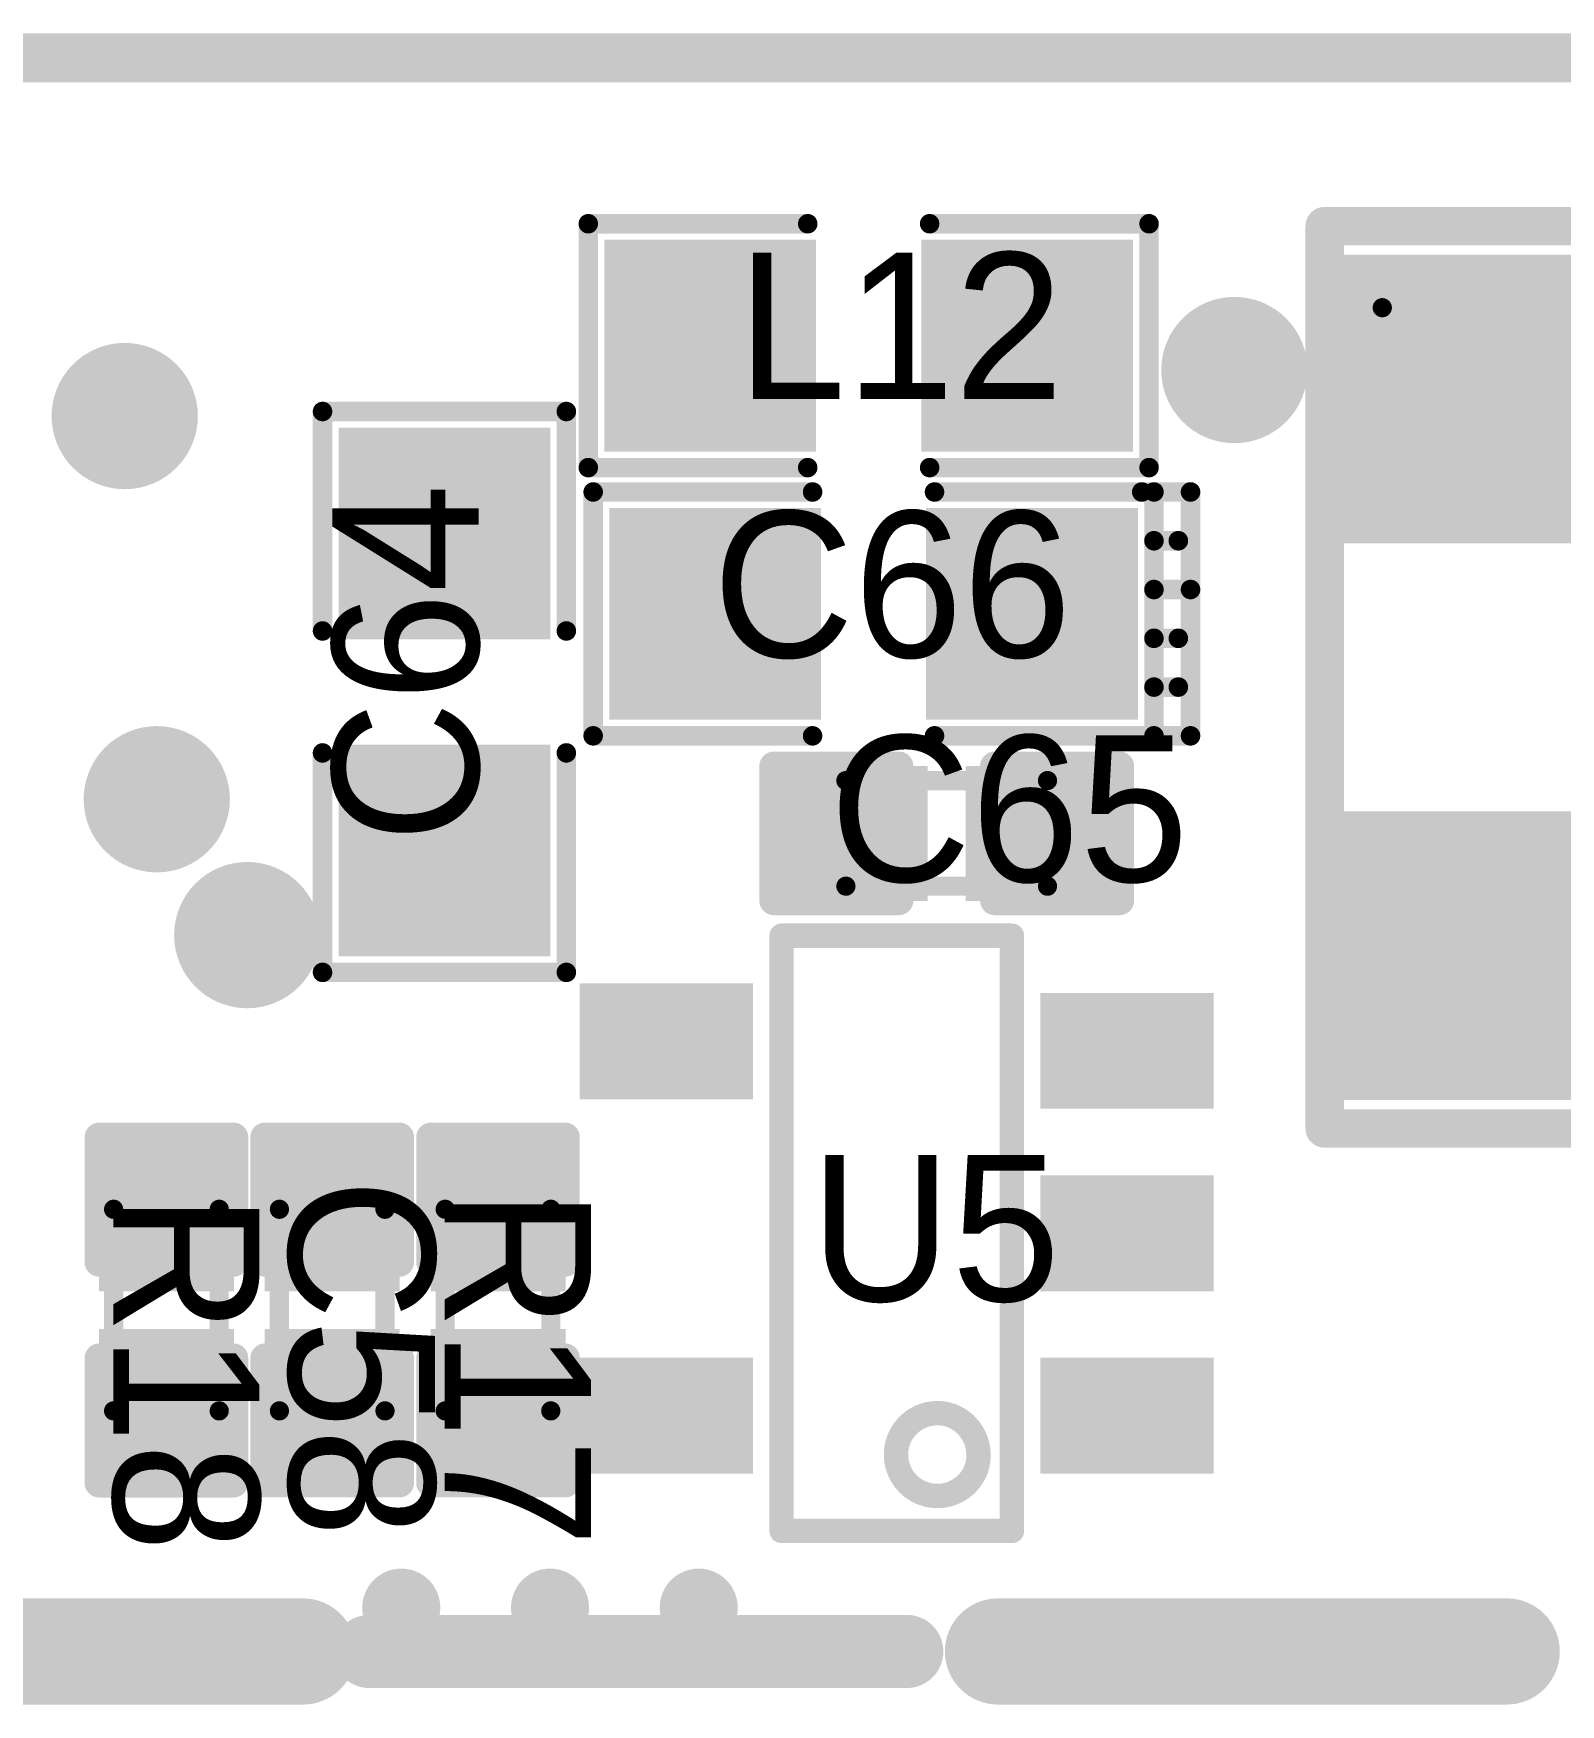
# Model space of a CAD drawing. Extents: x 722 to 1072, y 754 to 1061.
# Drawn here: x 744.11 to 752.07, y 1052.02 to 1060.73 of the extents above; entities that cross this region are included whole.
import ezdxf

# ---------------------------------------------------------------- set-up
doc = ezdxf.new("R2010")
doc.units = 0
doc.layers.get('0').update_dxf_attribs({"linetype": 'CONTINUOUS'})
for name, color, linetype in [('KEEPOUTLAYER', 6, 'CONTINUOUS'), ('MECHANICAL13', 56, 'CONTINUOUS'), ('MULTILAYER', 9, 'CONTINUOUS'), ('TOPOVERLAY', 2, 'CONTINUOUS'), ('TOPPASTE', 8, 'CONTINUOUS'), ('TOPSOLDER', 216, 'CONTINUOUS'), ('VIAHOLELAYER', 16, 'CONTINUOUS')]:
    doc.layers.add(name, color=color, linetype=linetype)

# ---------------------------------------------------------------- blocks, each defined once
blk = doc.blocks.new('C_0402_163')
at = {"layer": 'MECHANICAL13', "const_width": 0.1}
for points in [[(0.525, 0.275), (-0.525, 0.275)], [(-0.525, -0.275), (-0.525, 0.275)], [(0.525, -0.275), (0.525, 0.275)], [(0.525, -0.275), (-0.525, -0.275)]]:
    blk.add_lwpolyline(points, dxfattribs=at)
at = {"layer": 'MECHANICAL13', "const_width": 0.05}
for points in [[(-0.55, 0.275, 1), (-0.5, 0.275, 1)], [(-0.55, 0.275, 1), (-0.5, 0.275, 1)], [(0.5, 0.275, 1), (0.55, 0.275, 1)], [(0.5, 0.275, 1), (0.55, 0.275, 1)], [(-0.55, -0.275, 1), (-0.5, -0.275, 1)], [(-0.55, -0.275, 1), (-0.5, -0.275, 1)], [(0.5, -0.275, 1), (0.55, -0.275, 1)], [(0.5, -0.275, 1), (0.55, -0.275, 1)]]:
    blk.add_lwpolyline(points, format="xyb", close=True, dxfattribs=at)
at = {"layer": 'TOPOVERLAY', "const_width": 0.1524}
for points in [[(-0.2501, 0.3499), (-0.9001, 0.3499)], [(-0.9001, -0.3501), (-0.9001, 0.3499)], [(0.8999, 0.3499), (0.2499, 0.3499)], [(0.8999, -0.3501), (0.8999, 0.3499)], [(-0.2501, -0.3501), (-0.9001, -0.3501)], [(0.8999, -0.3501), (0.2499, -0.3501)]]:
    blk.add_lwpolyline(points, dxfattribs=at)
at = {"layer": 'TOPOVERLAY', "const_width": 0.0762}
for points in [[(-0.9382, 0.3499, 1), (-0.862, 0.3499, 1)], [(-0.9382, 0.3499, 1), (-0.862, 0.3499, 1)], [(-0.2882, 0.3499, 1), (-0.212, 0.3499, 1)], [(0.2118, 0.3499, 1), (0.288, 0.3499, 1)], [(0.8618, 0.3499, 1), (0.938, 0.3499, 1)], [(0.8618, 0.3499, 1), (0.938, 0.3499, 1)], [(-0.9382, -0.3501, 1), (-0.862, -0.3501, 1)], [(-0.9382, -0.3501, 1), (-0.862, -0.3501, 1)], [(-0.2882, -0.3501, 1), (-0.212, -0.3501, 1)], [(0.2118, -0.3501, 1), (0.288, -0.3501, 1)], [(0.8618, -0.3501, 1), (0.938, -0.3501, 1)], [(0.8618, -0.3501, 1), (0.938, -0.3501, 1)]]:
    blk.add_lwpolyline(points, format="xyb", close=True, dxfattribs=at)
at = {"layer": 'TOPPASTE'}
for points in [[(-0.2, -0.25), (-0.2, 0.25), (-0.8, -0.25), (-0.8, 0.25)], [(0.8, -0.25), (0.8, 0.25), (0.2, -0.25), (0.2, 0.25)]]:
    blk.add_solid(points, dxfattribs=at)
at = {"layer": 'TOPSOLDER'}
for points in [[(-0.0984, -0.3516), (-0.0984, 0.3516), (-0.9016, -0.3516), (-0.9016, 0.3516)], [(0.9016, -0.3516), (0.9016, 0.3516), (0.0984, -0.3516), (0.0984, 0.3516)]]:
    blk.add_solid(points, dxfattribs=at)
blk = doc.blocks.new('C_0603_168')
at = {"layer": 'TOPOVERLAY', "const_width": 0.1016}
for points in [[(-1.4605, 0.635), (-0.3175, 0.635)], [(-1.4605, 0.635), (-1.4605, -0.635)], [(0.3175, 0.635), (1.4605, 0.635)], [(1.4605, 0.635), (1.4605, -0.635)], [(-1.4605, -0.635), (-0.3175, -0.635)], [(0.3175, -0.635), (1.4605, -0.635)]]:
    blk.add_lwpolyline(points, dxfattribs=at)
at = {"layer": 'TOPOVERLAY', "const_width": 0.0508}
for points in [[(-1.4859, 0.635, 1), (-1.4351, 0.635, 1)], [(-1.4859, 0.635, 1), (-1.4351, 0.635, 1)], [(-0.3429, 0.635, 1), (-0.2921, 0.635, 1)], [(0.2921, 0.635, 1), (0.3429, 0.635, 1)], [(1.4351, 0.635, 1), (1.4859, 0.635, 1)], [(1.4351, 0.635, 1), (1.4859, 0.635, 1)], [(-1.4859, -0.635, 1), (-1.4351, -0.635, 1)], [(-1.4859, -0.635, 1), (-1.4351, -0.635, 1)], [(-0.3429, -0.635, 1), (-0.2921, -0.635, 1)], [(0.2921, -0.635, 1), (0.3429, -0.635, 1)], [(1.4351, -0.635, 1), (1.4859, -0.635, 1)], [(1.4351, -0.635, 1), (1.4859, -0.635, 1)]]:
    blk.add_lwpolyline(points, format="xyb", close=True, dxfattribs=at)
at = {"layer": 'TOPPASTE'}
for points in [[(-1.2755, -0.45), (-0.3755, -0.45), (-1.2755, 0.45), (-0.3755, 0.45)], [(0.3755, -0.45), (1.2755, -0.45), (0.3755, 0.45), (1.2755, 0.45)]]:
    blk.add_solid(points, dxfattribs=at)
at = {"layer": 'TOPSOLDER'}
for points in [[(-1.3771, -0.5516), (-0.2739, -0.5516), (-1.3771, 0.5516), (-0.2739, 0.5516)], [(0.2739, -0.5516), (1.3771, -0.5516), (0.2739, 0.5516), (1.3771, 0.5516)]]:
    blk.add_solid(points, dxfattribs=at)
blk = doc.blocks.new('C_0402_169')
at = {"layer": 'MECHANICAL13', "const_width": 0.1}
for points in [[(0.525, 0.275), (-0.525, 0.275)], [(-0.525, 0.275), (-0.525, -0.275)], [(0.525, 0.275), (0.525, -0.275)], [(0.525, -0.275), (-0.525, -0.275)]]:
    blk.add_lwpolyline(points, dxfattribs=at)
at = {"layer": 'MECHANICAL13', "const_width": 0.05}
for points in [[(-0.55, 0.275, 1), (-0.5, 0.275, 1)], [(-0.55, 0.275, 1), (-0.5, 0.275, 1)], [(0.5, 0.275, 1), (0.55, 0.275, 1)], [(0.5, 0.275, 1), (0.55, 0.275, 1)], [(-0.55, -0.275, 1), (-0.5, -0.275, 1)], [(-0.55, -0.275, 1), (-0.5, -0.275, 1)], [(0.5, -0.275, 1), (0.55, -0.275, 1)], [(0.5, -0.275, 1), (0.55, -0.275, 1)]]:
    blk.add_lwpolyline(points, format="xyb", close=True, dxfattribs=at)
at = {"layer": 'TOPOVERLAY', "const_width": 0.1524}
for points in [[(-0.2501, 0.3499), (-0.9001, 0.3499)], [(-0.9001, 0.3499), (-0.9001, -0.3501)], [(0.8999, 0.3499), (0.2499, 0.3499)], [(0.8999, 0.3499), (0.8999, -0.3501)], [(-0.2501, -0.3501), (-0.9001, -0.3501)], [(0.8999, -0.3501), (0.2499, -0.3501)]]:
    blk.add_lwpolyline(points, dxfattribs=at)
at = {"layer": 'TOPOVERLAY', "const_width": 0.0762}
for points in [[(-0.9382, 0.3499, 1), (-0.862, 0.3499, 1)], [(-0.9382, 0.3499, 1), (-0.862, 0.3499, 1)], [(-0.2882, 0.3499, 1), (-0.212, 0.3499, 1)], [(0.2118, 0.3499, 1), (0.288, 0.3499, 1)], [(0.8618, 0.3499, 1), (0.938, 0.3499, 1)], [(0.8618, 0.3499, 1), (0.938, 0.3499, 1)], [(-0.9382, -0.3501, 1), (-0.862, -0.3501, 1)], [(-0.9382, -0.3501, 1), (-0.862, -0.3501, 1)], [(-0.2882, -0.3501, 1), (-0.212, -0.3501, 1)], [(0.2118, -0.3501, 1), (0.288, -0.3501, 1)], [(0.8618, -0.3501, 1), (0.938, -0.3501, 1)], [(0.8618, -0.3501, 1), (0.938, -0.3501, 1)]]:
    blk.add_lwpolyline(points, format="xyb", close=True, dxfattribs=at)
at = {"layer": 'TOPPASTE'}
for points in [[(-0.2, -0.25), (-0.2, 0.25), (-0.8, -0.25), (-0.8, 0.25)], [(0.8, -0.25), (0.8, 0.25), (0.2, -0.25), (0.2, 0.25)]]:
    blk.add_solid(points, dxfattribs=at)
at = {"layer": 'TOPSOLDER'}
for points in [[(-0.0984, -0.3516), (-0.0984, 0.3516), (-0.9016, -0.3516), (-0.9016, 0.3516)], [(0.9016, -0.3516), (0.9016, 0.3516), (0.0984, -0.3516), (0.0984, 0.3516)]]:
    blk.add_solid(points, dxfattribs=at)
blk = doc.blocks.new('TAN_0603_170')
at = {"layer": 'TOPOVERLAY'}
for points, const_width in [([(-1.4605, 0.635), (-1.651, 0.635)], 0.102), ([(-1.651, 0.635), (-1.651, -0.635)], 0.1016), ([(-0.3175, 0.635), (-1.4605, 0.635)], 0.1016), ([(-1.4605, 0.635), (-1.4605, -0.635)], 0.1016), ([(1.4605, 0.635), (0.3175, 0.635)], 0.1016), ([(1.4605, 0.635), (1.4605, -0.635)], 0.1016), ([(-1.4605, 0.381), (-1.5875, 0.381)], 0.102), ([(-1.4605, 0.127), (-1.5875, 0.127)], 0.102), ([(-1.4605, -0.127), (-1.651, -0.127)], 0.102), ([(-1.4605, -0.381), (-1.5875, -0.381)], 0.102), ([(-1.397, -0.635), (-1.651, -0.635)], 0.102), ([(-0.3175, -0.635), (-1.4605, -0.635)], 0.1016), ([(1.4605, -0.635), (0.3175, -0.635)], 0.1016)]:
    blk.add_lwpolyline(points, dxfattribs=dict(at, const_width=const_width))
for points, const_width in [([(-1.6765, 0.635, 1), (-1.6255, 0.635, 1)], 0.051), ([(-1.6764, 0.635, 1), (-1.6256, 0.635, 1)], 0.0508), ([(-1.486, 0.635, 1), (-1.435, 0.635, 1)], 0.051), ([(-1.4859, 0.635, 1), (-1.4351, 0.635, 1)], 0.0508), ([(-1.4859, 0.635, 1), (-1.4351, 0.635, 1)], 0.0508), ([(-0.3429, 0.635, 1), (-0.2921, 0.635, 1)], 0.0508), ([(0.2921, 0.635, 1), (0.3429, 0.635, 1)], 0.0508), ([(1.4351, 0.635, 1), (1.4859, 0.635, 1)], 0.0508), ([(1.4351, 0.635, 1), (1.4859, 0.635, 1)], 0.0508), ([(-1.613, 0.381, 1), (-1.562, 0.381, 1)], 0.051), ([(-1.486, 0.381, 1), (-1.435, 0.381, 1)], 0.051), ([(-1.613, 0.127, 1), (-1.562, 0.127, 1)], 0.051), ([(-1.486, 0.127, 1), (-1.435, 0.127, 1)], 0.051), ([(-1.6765, -0.127, 1), (-1.6255, -0.127, 1)], 0.051), ([(-1.486, -0.127, 1), (-1.435, -0.127, 1)], 0.051), ([(-1.613, -0.381, 1), (-1.562, -0.381, 1)], 0.051), ([(-1.486, -0.381, 1), (-1.435, -0.381, 1)], 0.051), ([(-1.6765, -0.635, 1), (-1.6255, -0.635, 1)], 0.051), ([(-1.6764, -0.635, 1), (-1.6256, -0.635, 1)], 0.0508), ([(-1.4859, -0.635, 1), (-1.4351, -0.635, 1)], 0.0508), ([(-1.4859, -0.635, 1), (-1.4351, -0.635, 1)], 0.0508), ([(-1.4225, -0.635, 1), (-1.3715, -0.635, 1)], 0.051), ([(-0.3429, -0.635, 1), (-0.2921, -0.635, 1)], 0.0508), ([(0.2921, -0.635, 1), (0.3429, -0.635, 1)], 0.0508), ([(1.4351, -0.635, 1), (1.4859, -0.635, 1)], 0.0508), ([(1.4351, -0.635, 1), (1.4859, -0.635, 1)], 0.0508)]:
    blk.add_lwpolyline(points, format="xyb", close=True, dxfattribs=dict(at, const_width=const_width))
at = {"layer": 'TOPPASTE'}
for points in [[(-1.2755, -0.45), (-0.3755, -0.45), (-1.2755, 0.45), (-0.3755, 0.45)], [(0.3755, -0.45), (1.2755, -0.45), (0.3755, 0.45), (1.2755, 0.45)]]:
    blk.add_solid(points, dxfattribs=at)
at = {"layer": 'TOPSOLDER'}
for points in [[(-1.3771, -0.5516), (-0.2739, -0.5516), (-1.3771, 0.5516), (-0.2739, 0.5516)], [(0.2739, -0.5516), (1.3771, -0.5516), (0.2739, 0.5516), (1.3771, 0.5516)]]:
    blk.add_solid(points, dxfattribs=at)
blk = doc.blocks.new('L_0603_210')
at = {"layer": 'TOPOVERLAY', "const_width": 0.1016}
for points in [[(-1.4605, -0.635), (-1.4605, 0.635)], [(-1.4605, 0.635), (-0.3175, 0.635)], [(0.3175, 0.635), (1.4605, 0.635)], [(1.4605, -0.635), (1.4605, 0.635)], [(-1.4605, -0.635), (-0.3175, -0.635)], [(0.3175, -0.635), (1.4605, -0.635)]]:
    blk.add_lwpolyline(points, dxfattribs=at)
at = {"layer": 'TOPOVERLAY', "const_width": 0.0508}
for points in [[(-1.4859, 0.635, 1), (-1.4351, 0.635, 1)], [(-1.4859, 0.635, 1), (-1.4351, 0.635, 1)], [(-0.3429, 0.635, 1), (-0.2921, 0.635, 1)], [(0.2921, 0.635, 1), (0.3429, 0.635, 1)], [(1.4351, 0.635, 1), (1.4859, 0.635, 1)], [(1.4351, 0.635, 1), (1.4859, 0.635, 1)], [(-1.4859, -0.635, 1), (-1.4351, -0.635, 1)], [(-1.4859, -0.635, 1), (-1.4351, -0.635, 1)], [(-0.3429, -0.635, 1), (-0.2921, -0.635, 1)], [(0.2921, -0.635, 1), (0.3429, -0.635, 1)], [(1.4351, -0.635, 1), (1.4859, -0.635, 1)], [(1.4351, -0.635, 1), (1.4859, -0.635, 1)]]:
    blk.add_lwpolyline(points, format="xyb", close=True, dxfattribs=at)
at = {"layer": 'TOPPASTE'}
for points in [[(-1.2755, -0.45), (-0.3755, -0.45), (-1.2755, 0.45), (-0.3755, 0.45)], [(0.3755, -0.45), (1.2755, -0.45), (0.3755, 0.45), (1.2755, 0.45)]]:
    blk.add_solid(points, dxfattribs=at)
at = {"layer": 'TOPSOLDER'}
for points in [[(-1.3771, -0.5516), (-0.2739, -0.5516), (-1.3771, 0.5516), (-0.2739, 0.5516)], [(0.2739, -0.5516), (1.3771, -0.5516), (0.2739, 0.5516), (1.3771, 0.5516)]]:
    blk.add_solid(points, dxfattribs=at)
blk = doc.blocks.new('CD32_214')
at = {"layer": 'MECHANICAL13', "const_width": 0.1}
blk.add_lwpolyline([(-1.925, -2.1), (-1.925, 2.1)], dxfattribs=at)
at = {"layer": 'MECHANICAL13', "const_width": 0.05}
for points in [[(-1.95, 2.1, 1), (-1.9, 2.1, 1)], [(-1.95, -2.1, 1), (-1.9, -2.1, 1)]]:
    blk.add_lwpolyline(points, format="xyb", close=True, dxfattribs=at)
at = {"layer": 'TOPOVERLAY', "const_width": 0.2}
for points in [[(2.35, 2.4), (-2.35, 2.4)], [(-2.35, -2.4), (-2.35, 2.4)], [(2.35, -2.4), (2.35, 2.4)], [(2.35, -2.4), (-2.35, -2.4)]]:
    blk.add_lwpolyline(points, dxfattribs=at)
at = {"layer": 'TOPOVERLAY', "const_width": 0.1}
for points in [[(-2.4, 2.4, 1), (-2.3, 2.4, 1)], [(-2.4, 2.4, 1), (-2.3, 2.4, 1)], [(2.3, 2.4, 1), (2.4, 2.4, 1)], [(2.3, 2.4, 1), (2.4, 2.4, 1)], [(-2.4, -2.4, 1), (-2.3, -2.4, 1)], [(-2.4, -2.4, 1), (-2.3, -2.4, 1)], [(2.3, -2.4, 1), (2.4, -2.4, 1)], [(2.3, -2.4, 1), (2.4, -2.4, 1)]]:
    blk.add_lwpolyline(points, format="xyb", close=True, dxfattribs=at)
at = {"layer": 'TOPPASTE'}
for points in [[(-0.8, -2.2), (-0.8, 2.2), (-2.1, -2.2), (-2.1, 2.2)], [(2.1, -2.2), (2.1, 2.2), (0.8, -2.2), (0.8, 2.2)]]:
    blk.add_solid(points, dxfattribs=at)
at = {"layer": 'TOPSOLDER'}
for points in [[(-0.6984, -2.3016), (-0.6984, 2.3016), (-2.2016, -2.3016), (-2.2016, 2.3016)], [(2.2016, -2.3016), (2.2016, 2.3016), (0.6984, -2.3016), (0.6984, 2.3016)]]:
    blk.add_solid(points, dxfattribs=at)
blk = doc.blocks.new('R_0402_228')
at = {"layer": 'MECHANICAL13', "const_width": 0.1}
for points in [[(0.525, 0.275), (-0.525, 0.275)], [(-0.525, -0.275), (-0.525, 0.275)], [(0.525, -0.275), (0.525, 0.275)], [(0.525, -0.275), (-0.525, -0.275)]]:
    blk.add_lwpolyline(points, dxfattribs=at)
at = {"layer": 'MECHANICAL13', "const_width": 0.05}
for points in [[(-0.55, 0.275, 1), (-0.5, 0.275, 1)], [(-0.55, 0.275, 1), (-0.5, 0.275, 1)], [(0.5, 0.275, 1), (0.55, 0.275, 1)], [(0.5, 0.275, 1), (0.55, 0.275, 1)], [(-0.55, -0.275, 1), (-0.5, -0.275, 1)], [(-0.55, -0.275, 1), (-0.5, -0.275, 1)], [(0.5, -0.275, 1), (0.55, -0.275, 1)], [(0.5, -0.275, 1), (0.55, -0.275, 1)]]:
    blk.add_lwpolyline(points, format="xyb", close=True, dxfattribs=at)
at = {"layer": 'TOPOVERLAY', "const_width": 0.1524}
for points in [[(-0.2501, 0.3499), (-0.9001, 0.3499)], [(-0.9001, -0.3501), (-0.9001, 0.3499)], [(0.8999, 0.3499), (0.2499, 0.3499)], [(0.8999, -0.3501), (0.8999, 0.3499)], [(-0.2501, -0.3501), (-0.9001, -0.3501)], [(0.8999, -0.3501), (0.2499, -0.3501)]]:
    blk.add_lwpolyline(points, dxfattribs=at)
at = {"layer": 'TOPOVERLAY', "const_width": 0.0762}
for points in [[(-0.9382, 0.3499, 1), (-0.862, 0.3499, 1)], [(-0.9382, 0.3499, 1), (-0.862, 0.3499, 1)], [(-0.2882, 0.3499, 1), (-0.212, 0.3499, 1)], [(0.2118, 0.3499, 1), (0.288, 0.3499, 1)], [(0.8618, 0.3499, 1), (0.938, 0.3499, 1)], [(0.8618, 0.3499, 1), (0.938, 0.3499, 1)], [(-0.9382, -0.3501, 1), (-0.862, -0.3501, 1)], [(-0.9382, -0.3501, 1), (-0.862, -0.3501, 1)], [(-0.2882, -0.3501, 1), (-0.212, -0.3501, 1)], [(0.2118, -0.3501, 1), (0.288, -0.3501, 1)], [(0.8618, -0.3501, 1), (0.938, -0.3501, 1)], [(0.8618, -0.3501, 1), (0.938, -0.3501, 1)]]:
    blk.add_lwpolyline(points, format="xyb", close=True, dxfattribs=at)
at = {"layer": 'TOPPASTE'}
for points in [[(-0.2, -0.25), (-0.2, 0.25), (-0.8, -0.25), (-0.8, 0.25)], [(0.8, -0.25), (0.8, 0.25), (0.2, -0.25), (0.2, 0.25)]]:
    blk.add_solid(points, dxfattribs=at)
at = {"layer": 'TOPSOLDER'}
for points in [[(-0.0984, -0.3516), (-0.0984, 0.3516), (-0.9016, -0.3516), (-0.9016, 0.3516)], [(0.9016, -0.3516), (0.9016, 0.3516), (0.0984, -0.3516), (0.0984, 0.3516)]]:
    blk.add_solid(points, dxfattribs=at)
blk = doc.blocks.new('R_0402_229')
at = {"layer": 'MECHANICAL13', "const_width": 0.1}
for points in [[(-0.525, 0.275), (-0.525, -0.275)], [(-0.525, 0.275), (0.525, 0.275)], [(0.525, 0.275), (0.525, -0.275)], [(-0.525, -0.275), (0.525, -0.275)]]:
    blk.add_lwpolyline(points, dxfattribs=at)
at = {"layer": 'MECHANICAL13', "const_width": 0.05}
for points in [[(-0.55, 0.275, 1), (-0.5, 0.275, 1)], [(-0.55, 0.275, 1), (-0.5, 0.275, 1)], [(0.5, 0.275, 1), (0.55, 0.275, 1)], [(0.5, 0.275, 1), (0.55, 0.275, 1)], [(-0.55, -0.275, 1), (-0.5, -0.275, 1)], [(-0.55, -0.275, 1), (-0.5, -0.275, 1)], [(0.5, -0.275, 1), (0.55, -0.275, 1)], [(0.5, -0.275, 1), (0.55, -0.275, 1)]]:
    blk.add_lwpolyline(points, format="xyb", close=True, dxfattribs=at)
at = {"layer": 'TOPOVERLAY', "const_width": 0.1524}
for points in [[(-0.9001, 0.3499), (-0.9001, -0.3501)], [(-0.9001, 0.3499), (-0.2501, 0.3499)], [(0.2499, 0.3499), (0.8999, 0.3499)], [(0.8999, 0.3499), (0.8999, -0.3501)], [(-0.9001, -0.3501), (-0.2501, -0.3501)], [(0.2499, -0.3501), (0.8999, -0.3501)]]:
    blk.add_lwpolyline(points, dxfattribs=at)
at = {"layer": 'TOPOVERLAY', "const_width": 0.0762}
for points in [[(-0.9382, 0.3499, 1), (-0.862, 0.3499, 1)], [(-0.9382, 0.3499, 1), (-0.862, 0.3499, 1)], [(-0.2882, 0.3499, 1), (-0.212, 0.3499, 1)], [(0.2118, 0.3499, 1), (0.288, 0.3499, 1)], [(0.8618, 0.3499, 1), (0.938, 0.3499, 1)], [(0.8618, 0.3499, 1), (0.938, 0.3499, 1)], [(-0.9382, -0.3501, 1), (-0.862, -0.3501, 1)], [(-0.9382, -0.3501, 1), (-0.862, -0.3501, 1)], [(-0.2882, -0.3501, 1), (-0.212, -0.3501, 1)], [(0.2118, -0.3501, 1), (0.288, -0.3501, 1)], [(0.8618, -0.3501, 1), (0.938, -0.3501, 1)], [(0.8618, -0.3501, 1), (0.938, -0.3501, 1)]]:
    blk.add_lwpolyline(points, format="xyb", close=True, dxfattribs=at)
at = {"layer": 'TOPPASTE'}
for points in [[(-0.2, -0.25), (-0.2, 0.25), (-0.8, -0.25), (-0.8, 0.25)], [(0.8, -0.25), (0.8, 0.25), (0.2, -0.25), (0.2, 0.25)]]:
    blk.add_solid(points, dxfattribs=at)
at = {"layer": 'TOPSOLDER'}
for points in [[(-0.0984, -0.3516), (-0.0984, 0.3516), (-0.9016, -0.3516), (-0.9016, 0.3516)], [(0.9016, -0.3516), (0.9016, 0.3516), (0.0984, -0.3516), (0.0984, 0.3516)]]:
    blk.add_solid(points, dxfattribs=at)
blk = doc.blocks.new('SOT_23_5_285')
at = {"layer": 'TOPOVERLAY', "const_width": 0.127}
for points in [[(0.6, 1.55), (0.6, -1.55)], [(1.8, 1.55), (0.6, 1.55)], [(1.8, 1.55), (1.8, -1.55)], [(1.8, -1.55), (0.6, -1.55)]]:
    blk.add_lwpolyline(points, dxfattribs=at)
at = {"layer": 'TOPOVERLAY', "const_width": 0.0635}
for points in [[(0.5682, 1.55, 1), (0.6317, 1.55, 1)], [(0.5682, 1.55, 1), (0.6317, 1.55, 1)], [(1.7682, 1.55, 1), (1.8317, 1.55, 1)], [(1.7682, 1.55, 1), (1.8317, 1.55, 1)], [(0.7539, 1.2265, 1), (0.8174, 1.2265, 1)], [(0.7539, 1.2265, 1), (0.8174, 1.2265, 1)], [(0.8834, 0.9494, 1), (0.9469, 0.9494, 1)], [(0.8834, 0.9494, 1), (0.9469, 0.9494, 1)], [(0.5682, -1.55, 1), (0.6317, -1.55, 1)], [(0.5682, -1.55, 1), (0.6317, -1.55, 1)], [(1.7682, -1.55, 1), (1.8317, -1.55, 1)], [(1.7682, -1.55, 1), (1.8317, -1.55, 1)]]:
    blk.add_lwpolyline(points, format="xyb", close=True, dxfattribs=at)
at = {"layer": 'TOPOVERLAY', "const_width": 0.127}
for points in [[(0.7857, 1.2265, -2.405303), (0.9152, 0.9494)], [(0.9152, 0.9494, -0.403519), (0.7857, 1.2265)]]:
    blk.add_lwpolyline(points, format="xyb", dxfattribs=at)
at = {"layer": 'TOPPASTE'}
for points in [[(-0.35, 0.75), (0.35, 0.75), (-0.35, 1.15), (0.35, 1.15)], [(2.05, 0.75), (2.75, 0.75), (2.05, 1.15), (2.75, 1.15)], [(-0.35, -0.2), (0.35, -0.2), (-0.35, 0.2), (0.35, 0.2)], [(-0.35, -1.15), (0.35, -1.15), (-0.35, -0.75), (0.35, -0.75)], [(2.05, -1.2), (2.75, -1.2), (2.05, -0.8), (2.75, -0.8)]]:
    blk.add_solid(points, dxfattribs=at)
at = {"layer": 'TOPSOLDER'}
for points in [[(-0.4516, 0.6484), (0.4516, 0.6484), (-0.4516, 1.2516), (0.4516, 1.2516)], [(1.9484, 0.6484), (2.8516, 0.6484), (1.9484, 1.2516), (2.8516, 1.2516)], [(-0.4516, -0.3016), (0.4516, -0.3016), (-0.4516, 0.3016), (0.4516, 0.3016)], [(-0.4516, -1.2516), (0.4516, -1.2516), (-0.4516, -0.6484), (0.4516, -0.6484)], [(1.9484, -1.3016), (2.8516, -1.3016), (1.9484, -0.6984), (2.8516, -0.6984)]]:
    blk.add_solid(points, dxfattribs=at)

msp = doc.modelspace()

# ---------------------------------------------------------------- linework, layer by layer
at = {"layer": 'KEEPOUTLAYER', "const_width": 0.254}
msp.add_lwpolyline([(726.1627, 1060.5986), (809.5627, 1060.5986)], dxfattribs=at)
at = {"layer": 'MULTILAYER'}
for points, const_width in [([(750.1788, 1058.9724, 1), (750.5598, 1058.9724, 1)], 0.381), ([(744.3986, 1058.7328, 1), (744.7796, 1058.7328, 1)], 0.381), ([(744.5654, 1056.7372, 1), (744.9464, 1056.7372, 1)], 0.381), ([(745.0369, 1056.0296, 1), (745.4179, 1056.0296, 1)], 0.381), ([(745.9281, 1052.5272, 1), (746.1313, 1052.5272, 1)], 0.2032), ([(746.7028, 1052.5272, 1), (746.906, 1052.5272, 1)], 0.2032), ([(747.4775, 1052.5272, 1), (747.6807, 1052.5272, 1)], 0.2032)]:
    msp.add_lwpolyline(points, format="xyb", close=True, dxfattribs=dict(at, const_width=const_width))
at = {"layer": 'TOPOVERLAY', "const_width": 0.381}
msp.add_lwpolyline([(745.8627, 1052.2988), (748.6627, 1052.2988)], dxfattribs=at)
at = {"layer": 'TOPOVERLAY', "const_width": 0.1905}
for points in [[(745.7675, 1052.2988, 1), (745.958, 1052.2988, 1)], [(748.5675, 1052.2988, 1), (748.758, 1052.2988, 1)]]:
    msp.add_lwpolyline(points, format="xyb", close=True, dxfattribs=at)
at = {"layer": 'TOPPASTE', "const_width": 0.35}
for points in [[(743.4677, 1052.2988), (745.5177, 1052.2988)], [(749.1377, 1052.2988), (751.7877, 1052.2988)]]:
    msp.add_lwpolyline(points, dxfattribs=at)
at = {"layer": 'TOPPASTE', "const_width": 0.175}
for points in [[(745.4302, 1052.2988, 1), (745.6052, 1052.2988, 1)], [(749.0502, 1052.2988, 1), (749.2252, 1052.2988, 1)], [(751.7002, 1052.2988, 1), (751.8752, 1052.2988, 1)]]:
    msp.add_lwpolyline(points, format="xyb", close=True, dxfattribs=at)
at = {"layer": 'TOPSOLDER', "const_width": 0.5532}
for points in [[(743.4677, 1052.2988), (745.5177, 1052.2988)], [(749.1377, 1052.2988), (751.7877, 1052.2988)]]:
    msp.add_lwpolyline(points, dxfattribs=at)
at = {"layer": 'TOPSOLDER', "const_width": 0.2766}
for points in [[(745.3794, 1052.2988, 1), (745.656, 1052.2988, 1)], [(748.9994, 1052.2988, 1), (749.276, 1052.2988, 1)], [(751.6494, 1052.2988, 1), (751.926, 1052.2988, 1)]]:
    msp.add_lwpolyline(points, format="xyb", close=True, dxfattribs=at)
at = {"layer": 'VIAHOLELAYER'}
for points, const_width in [([(750.255, 1058.9724, 1), (750.4836, 1058.9724, 1)], 0.2286), ([(744.4748, 1058.7328, 1), (744.7034, 1058.7328, 1)], 0.2286), ([(744.6416, 1056.7372, 1), (744.8702, 1056.7372, 1)], 0.2286), ([(745.1131, 1056.0296, 1), (745.3417, 1056.0296, 1)], 0.2286), ([(745.9789, 1052.5272, 1), (746.0805, 1052.5272, 1)], 0.1016), ([(746.7536, 1052.5272, 1), (746.8552, 1052.5272, 1)], 0.1016), ([(747.5283, 1052.5272, 1), (747.6299, 1052.5272, 1)], 0.1016)]:
    msp.add_lwpolyline(points, format="xyb", close=True, dxfattribs=dict(at, const_width=const_width))

# ---------------------------------------------------------------- block references
for name, p, rotation in [('CD32_214', (753.2395, 1057.3722), 270), ('L_0603_210', (748.4643, 1059.0994), 360), ('C_0603_168', (746.2545, 1057.296), 90), ('TAN_0603_170', (748.4897, 1057.7024), 180), ('C_0402_169', (748.8707, 1056.5594), 180), ('SOT_23_5_285', (749.8105, 1054.4766), 180), ('R_0402_229', (744.8063, 1054.0768), 90), ('C_0402_163', (745.6699, 1054.0768), 270), ('R_0402_228', (746.5335, 1054.0768), 270)]:
    msp.add_blockref(name, p, dxfattribs=dict(rotation=rotation))

# ---------------------------------------------------------------- texts
at = {"layer": 'TOPOVERLAY'}
for s, p in [('L12', (747.7785, 1058.8222)), ('C66', (747.6515, 1057.476)), ('C65', (748.2611, 1056.3076)), ('U5', (748.1595, 1054.1232))]:
    msp.add_text(s, height=0.762, dxfattribs=at).set_placement(p)
for s, rotation, p in [('C64', 90, (746.4323, 1056.5108)), ('C58', 270, (745.4434, 1054.7626)), ('R18', 270, (744.5291, 1054.6862)), ('R17', 270, (746.2563, 1054.7118))]:
    msp.add_text(s, height=0.762, rotation=rotation, dxfattribs=at).set_placement(p)

doc.saveas('drawing.dxf')
